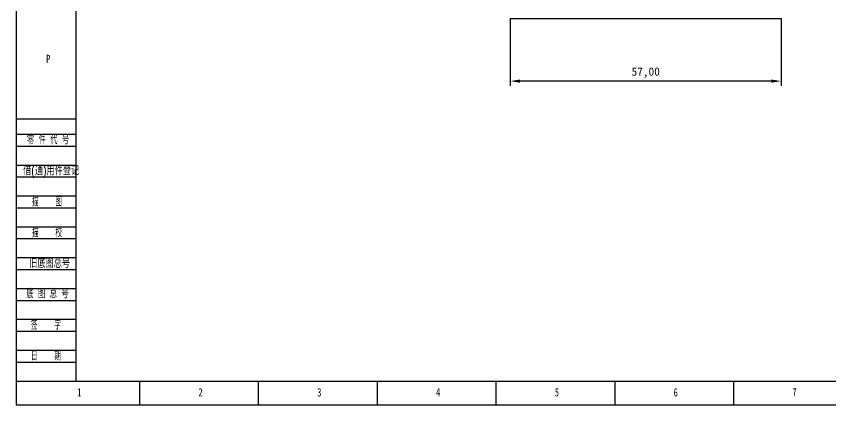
# Model space of a CAD drawing. Header units: millimetres. Extents: x 0 to 1189, y 0 to 841.
# Drawn here: x 0 to 342.8, y 0 to 163.7 of the extents above; entities that cross this region are included whole.
import ezdxf

# ---------------------------------------------------------------- set-up
doc = ezdxf.new("R2010")
doc.units = ezdxf.units.MM
doc.header["$PDSIZE"] = -1
for name, color, linetype in [('10', 7, 'Continuous'), ('5', 7, 'Continuous'), ('9', 7, 'Continuous')]:
    doc.layers.add(name, color=color, linetype=linetype)
doc.layers.add('标注层', color=4, linetype='Continuous', lineweight=25)
doc.layers.add('细线层', color=4, linetype='Continuous', lineweight=25)
doc.styles.add('SLDTEXTSTYLE0', font='TXT', dxfattribs={"width": 0.7, "bigfont": 'bigfont'})
doc.styles.add('SLDTEXTSTYLE2', font='TXT', dxfattribs={"width": 0.614286, "bigfont": 'bigfont'})
doc.styles.add('SLDTEXTSTYLE4', font='TXT', dxfattribs={"width": 0.566667, "bigfont": 'bigfont'})
doc.styles.add('SLDTEXTSTYLE5', font='TXT', dxfattribs={"width": 0.7})
doc.dimstyles.new('ISO-25', dxfattribs={"dimtxt": 2.5, "dimasz": 2.5, "dimexe": 1.25, "dimexo": 0.625, "dimtad": 1, "dimtxsty": 'Standard', "dimcen": 2.5, "dimadec": 0, "dimazin": 0, "dimtfac": 1, "dimtmove": 0, "dimatfit": 3, "dimfxl": 1, "dimarcsym": 0})

# ---------------------------------------------------------------- blocks, each defined once
blk = doc.blocks.new('*D1')
at = {"layer": 'Defpoints', "color": 0, "transparency": 16777216}
for p in [(207.91, 162.82), (321.91, 162.82), (207.91, 136.41)]:
    blk.add_point(p, dxfattribs=at)
at = {"layer": '标注层', "color": 0, "lineweight": -2, "transparency": 16777216}
for p, q in [((207.91, 162.82), (207.91, 134.41)), ((321.91, 162.82), (321.91, 134.41)), ((317.83, 136.41), (211.99, 136.41))]:
    blk.add_line(p, q, dxfattribs=at)
at = {"layer": '标注层', "color": 0, "transparency": 16777216}
for points in [[(211.99, 137.09), (211.99, 135.73), (207.91, 136.41)], [(317.83, 137.09), (317.83, 135.73), (321.91, 136.41)]]:
    blk.add_solid(points, dxfattribs=at)
at = {"layer": '标注层', "color": 0, "transparency": 16777216, "insert": (264.91, 139.98), "char_height": 3.5, "attachment_point": 5}
blk.add_mtext('57,00', dxfattribs=at)

msp = doc.modelspace()

# ---------------------------------------------------------------- linework, layer by layer
at = {"layer": '5', "color": 7}
for p, q in [((0, 841), (0, 0)), ((0, 114), (25, 114)), ((0, 109), (25, 109)), ((0, 101), (25, 101)), ((0, 96), (25, 96)), ((0, 88), (25, 88)), ((0, 83), (25, 83)), ((0, 75), (25, 75)), ((0, 70), (25, 70)), ((0, 62), (25, 62)), ((0, 57), (25, 57)), ((0, 49), (25, 49)), ((0, 44), (25, 44)), ((0, 36), (25, 36)), ((0, 31), (25, 31)), ((0, 23), (25, 23)), ((0, 18), (25, 18)), ((0, 0), (1189, 0))]:
    msp.add_line(p, q, dxfattribs=at)
at = {"layer": '5', "color": 7, "lineweight": 25}
for p, q in [((25, 831.05), (25, 10)), ((0, 10), (1179, 10))]:
    msp.add_line(p, q, dxfattribs=at)
at = {"layer": '5'}
for p, q in [((0, 120.5), (25, 120.5)), ((52, 0), (52, 10)), ((102, 0), (102, 10)), ((152, 0), (152, 10)), ((202, 0), (202, 10)), ((252, 0), (252, 10)), ((302, 0), (302, 10))]:
    msp.add_line(p, q, dxfattribs=at)
at = {"layer": '细线层'}
msp.add_line((207.911, 162.816), (321.911, 162.816), dxfattribs=at)

# ---------------------------------------------------------------- texts
at = {"layer": '10', "char_height": 3.5, "attachment_point": 2, "style": 'SLDTEXTSTYLE5'}
for s, insert in [('P', (13.444, 147.497)), ('1', (26.544, 6.997)), ('2', (77.544, 6.997)), ('3', (127.544, 6.997)), ('4', (177.544, 6.997)), ('5', (227.544, 6.997)), ('6', (277.547, 6.997)), ('7', (327.547, 6.997))]:
    msp.add_mtext(s, dxfattribs=dict(at, insert=insert))
at = {"layer": '9', "color": 7, "char_height": 3.5}
for s, insert, attachment_point, style in [('零 件 代 号', (4.482, 113.36), 1, 'SLDTEXTSTYLE2'), ('借(通)用件登记', (2.933, 100.276), 1, 'SLDTEXTSTYLE0'), ('描    图', (12.91, 87.176), 2, 'SLDTEXTSTYLE4'), ('描    校', (12.91, 74.137), 2, 'SLDTEXTSTYLE4'), ('旧底图总号', (5.459, 61.201), 1, 'SLDTEXTSTYLE0'), ('底 图 总 号', (4.212, 48.433), 1, 'SLDTEXTSTYLE2'), ('签    字', (12.472, 35.193), 2, 'SLDTEXTSTYLE4'), ('日    期', (12.472, 22.233), 2, 'SLDTEXTSTYLE4')]:
    msp.add_mtext(s, dxfattribs=dict(at, insert=insert, attachment_point=attachment_point, style=style))

# ---------------------------------------------------------------- dimensions: what is measured, and where the dimension line sits
at = {"layer": '标注层'}
dim = msp.add_linear_dim(base=(207.911, 136.413), p1=(321.911, 162.816), p2=(207.911, 162.816), dimstyle='ISO-25', override={"dimtxt": 3.5, "dimasz": 4.08, "dimexe": 2, "dimexo": 0, "dimgap": 1.524, "dimtih": 1, "dimtoh": 1, "dimlfac": 0.5, "dimzin": 0, "dimadec": 2, "dimtzin": 0}, dxfattribs=at)
dim.commit()
dim.dimension.update_dxf_attribs({"geometry": '*D1', "text_midpoint": (264.911, 139.978)})

doc.saveas('drawing.dxf')
